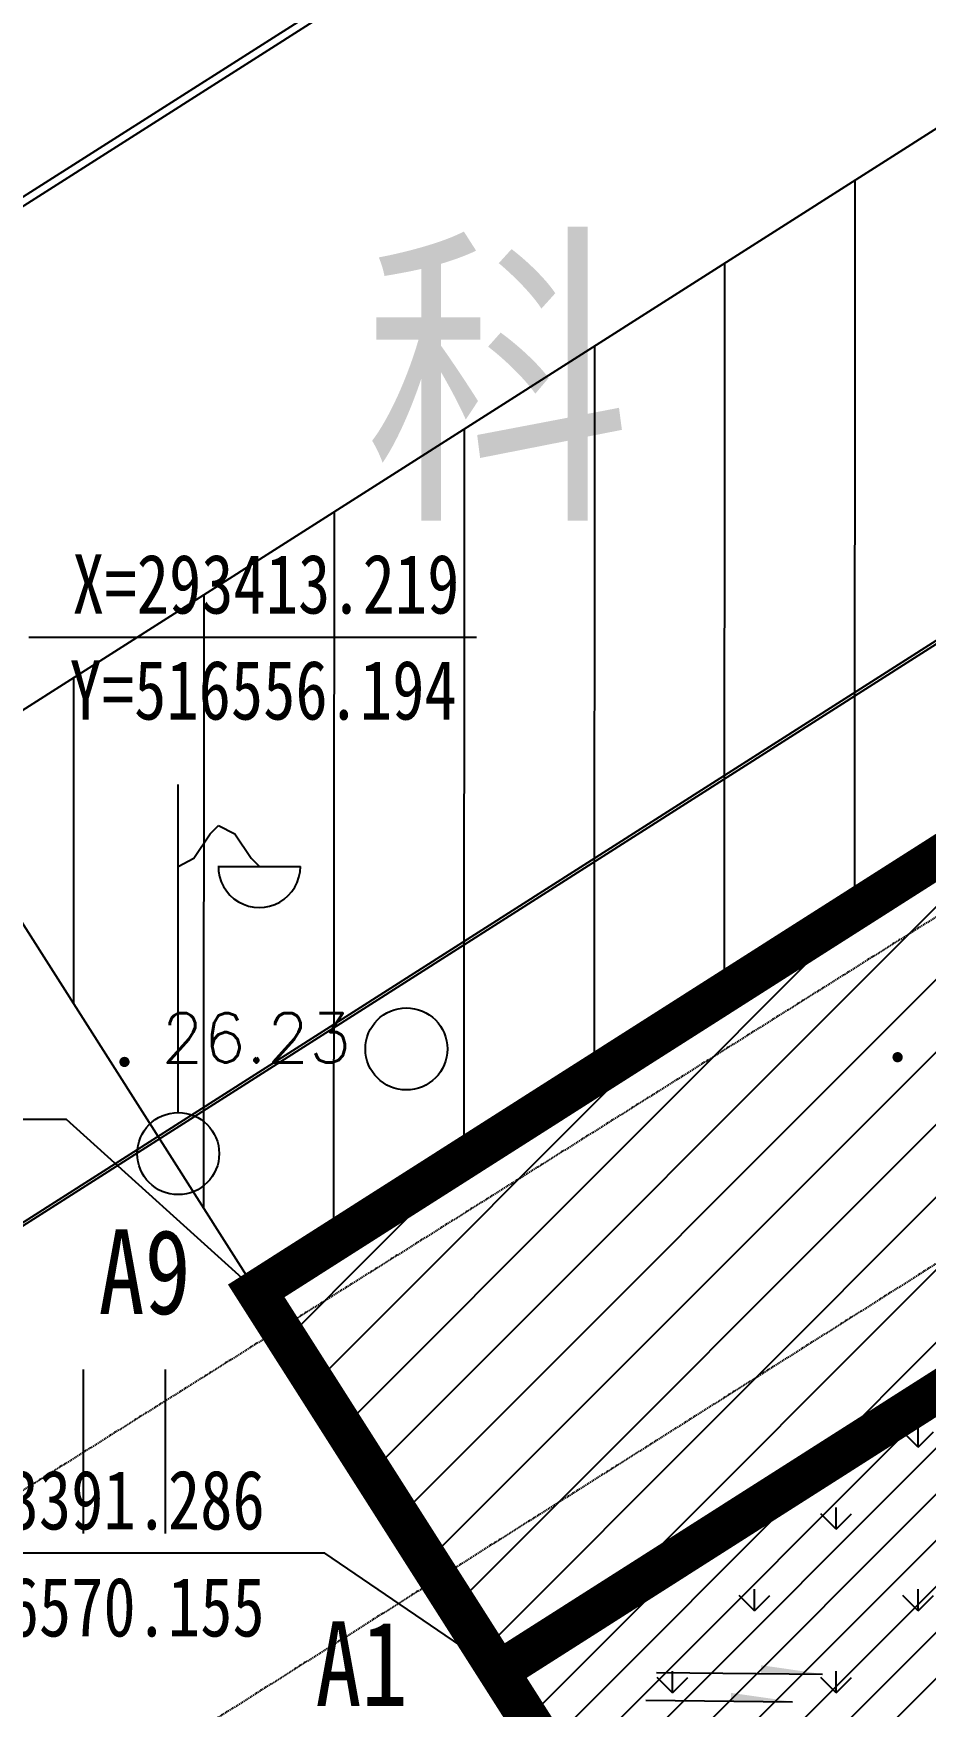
# Model space of a CAD drawing. Extents: x 1977 to 1034874806, y 3985 to 587211952.
# Drawn here: x 516558814 to 516580569, y 293390431 to 293431220 of the extents above; entities that cross this region are included whole.
import ezdxf
from ezdxf.xclip import XClip

# ---------------------------------------------------------------- set-up
doc = ezdxf.new("R2010")
doc.units = 0
doc.header["$LTSCALE"] = 10
doc.header["$MEASUREMENT"] = 0
doc.header["$XCLIPFRAME"] = 0
doc.linetypes.add('ACAD_ISO04W100', pattern=[30, 24, -3, 0, -3])
doc.linetypes.add('X-地形图$0$444', pattern=[0.30000000000000004, 0.2, -0.1])
for name, color, linetype in [('DIM_SYMB', 3, 'Continuous'), ('M-用地 代征绿地', 126, 'Continuous'), ('M-用地 代征道路', 216, 'Continuous'), ('M-用地 地形图', 8, 'Continuous'), ('M-用地 红线', 20, 'ACAD_ISO04W100'), ('M-用地 红线坐标', 140, 'Continuous'), ('M-绿化 填充 实土109', 126, 'Continuous'), ('M-绿化 首层轮廓', 197, 'Continuous'), ('SPACE_HATCH', 8, 'Continuous'), ('X-地形图$0$GCD', 1, 'Continuous'), ('X-地形图$0$JTSS', 3, 'Continuous'), ('X-地形图$0$电力', 7, 'Continuous')]:
    doc.layers.add(name, color=color, linetype=linetype)
doc.styles.add('-黑体', font='simhei.ttf', dxfattribs={"width": 0.8})
doc.styles.add('X-地形图$0$HZ', font='simplex.shx', dxfattribs={"bigfont": 'hztxt.shx'})
doc.styles.add('黑', font='simhei.ttf', dxfattribs={"width": 0.8})

# ---------------------------------------------------------------- blocks, each defined once
blk = doc.blocks.new('X-地形图$0$BC026')
for p, q in [((0, 0.5), (0, 4.499999999999972)), ((0.1900000000023283, 3.600000000005821), (0.389999999984866, 3.899999999994179)), ((0.389999999984866, 3.899999999994179), (0.4899999999906868, 4)), ((0.4899999999906868, 4), (0.6900000000023283, 3.899999999994179)), ((0.6900000000023283, 3.899999999994179), (0.889999999984866, 3.600000000005821)), ((0, 3.5), (0.1900000000023283, 3.600000000005821)), ((0.4899999999906868, 3.5), (1.489999999990687, 3.5)), ((0.889999999984866, 3.600000000005821), (0.9899999999906868, 3.5))]:
    blk.add_line(p, q)
blk.add_circle((0, 0), 0.5)
blk.add_arc((0.9899999999906868, 3.5), 0.5, 179, 0)
blk = doc.blocks.new('X-地形图$0$BC112')
for p, q in [((-0.4915175116158945, -0.9911522878941952), (-0.4915175116158944, 1.008847712105805)), ((0.5084824883841055, -0.9911522878941952), (0.5084824883841057, 1.008847712105805))]:
    blk.add_line(p, q)
blk = doc.blocks.new('X-地形图$0$BC200')
at = {"linetype": 'Continuous', "const_width": 0.25, "flags": 128}
blk.add_lwpolyline([(-0.125, 0, 1), (0.125, 0, 1)], format="xyb", close=True, dxfattribs=at)
blk = doc.blocks.new('X-地形图$0$A$C7BFD1BD2')
at = {"layer": 'X-地形图$0$GCD', "linetype": 'Continuous', "xscale": 0.4999999999999998, "yscale": 0.4999999999999998, "zscale": 0.4999999999999998, "rotation": 32.7878370276766}
for p in [(-738.9661416553427, -343.8537366550881), (-720.1124532998074, -343.7379566230229)]:
    blk.add_blockref('X-地形图$0$BC200', p, dxfattribs=at)
at = {"layer": 'X-地形图$0$GCD', "linetype": 'Continuous', "style": 'X-地形图$0$HZ'}
blk.add_text('26.23', height=1.2, dxfattribs=at).set_placement((-738.064865590306, -343.8679301259108))
blk = doc.blocks.new('dixingtu')
at = {"linetype": 'Continuous', "flags": 128}
for points in [[(516477350, 293350659.9999999), (516509017.2677822, 293370607.7003394), (516554766.3621155, 293399740.5104846), (516593674.5640129, 293424517.0721954), (516678045.6086006, 293478244.1603388), (516727579.904788, 293509787.369391), (516741990.7534523, 293518964.1306861), (516743641.0000001, 293520015.0000001), (516745467.4899663, 293520686.1968683), (516747307.2158424, 293521182.7947814), (516749380.9230906, 293521541.9296396), (516751784.9999999, 293521705.0000001), (516784668.0000001, 293542838.9999999), (516785298.1333502, 293544128.0076659), (516786034.6401555, 293545329.5288144), (516787337.4379943, 293546982.1601357), (516788634.3761, 293548245.0860239), (516791252.561213, 293549987.0634681), (516799819.4256775, 293554708.1119512), (516811396.8539117, 293560507.6106482), (516827341.3852009, 293567143.8703304)], [(516400000, 293328192.2686403), (516426652.9999999, 293343926), (516429182.420148, 293345664.9205484), (516430528.9343211, 293347107.1042584), (516431721.473819, 293348963.2661852), (516432506.0000001, 293350892), (516458061, 293366571.9999999), (516466282, 293368277.9999999), (516730312.7848573, 293536336.8509761)]]:
    blk.add_lwpolyline(points, dxfattribs=at)
for points in [[(516746042, 293503250), (516737758.9999999, 293505089), (516712451, 293488979), (516692895, 293482457), (516564247.9999999, 293400565), (516570155, 293391286)], [(516833602, 293391772), (516765370, 293498958), (516746042, 293503250), (516570155, 293391286), (516645905, 293272290)]]:
    blk.add_lwpolyline(points, close=True)
at = {"linetype": 'Continuous'}
blk.add_circle((516567908.2703215, 293406462.8374623), 1000, dxfattribs=at)
at = {"layer": 'X-地形图$0$JTSS', "linetype": 'Continuous', "flags": 128}
for points in [[(516637429.3086547, 293477384.0760447), (516527682.2611135, 293407606.4175341)], [(516583216.4440803, 293417937.2168961), (516477182.0276095, 293350386.323255)]]:
    blk.add_lwpolyline(points, dxfattribs=at)
at = {"layer": 'X-地形图$0$电力', "color": 1, "linetype": 'X-地形图$0$444', "ltscale": 15, "flags": 128}
for points in [[(517096040.4487052, 293622380.9259674), (517010927.5756931, 293583581.5241916), (516920513.3284032, 293582035.1778046), (516807062.1717331, 293552555.9432192), (516649774.270679, 293452964.209474), (516521231.8313367, 293372274.5795141)], [(517099757.972297, 293615401.366243), (517012674.3437461, 293575859.0646824), (516921641.1811662, 293574262.3667682), (516810373.721694, 293545381.210527), (516653221.6376883, 293446968.9922549), (516524795.2996068, 293365825.6311566)]]:
    blk.add_lwpolyline(points, dxfattribs=at)
at = {"linetype": 'Continuous'}
for name, p, xscale, yscale, zscale in [('X-地形图$0$A$C7BFD1BD2', (517300000, 293750000), 1000, 1000, 1000), ('X-地形图$0$BC026', (516562344.0000001, 293403911.0000001), 2000, 2000, 2000), ('X-地形图$0$BC112', (516561015.2538183, 293396629.6672131), 2000, 2000, 2000)]:
    blk.add_blockref(name, p, dxfattribs=dict(at, xscale=xscale, yscale=yscale, zscale=zscale))
at = {"linetype": 'Continuous', "style": 'X-地形图$0$HZ'}
blk.add_text('科', height=6500, dxfattribs=at).set_placement((516566892.1087182, 293419325.4709818))

msp = doc.modelspace()

# ---------------------------------------------------------------- hatches: boundary and pattern name
at = {"layer": 'DIM_SYMB'}
for points in [[(516578057.0897926, 293391222.8566111), (516576557.1673043, 293391238.1055199), (516576559.2004922, 293391438.095185)], [(516577326.2482357, 293390548.6951006), (516575826.3257474, 293390563.9440094), (516575828.3589353, 293390763.9336745)]]:
    msp.add_hatch(color=256, dxfattribs=at).paths.add_polyline_path(points)
at = {"layer": 'M-用地 代征绿地'}
h = msp.add_hatch(dxfattribs=at)
h.set_pattern_fill('普通砖', color=256, scale=500)
h.set_pattern_definition([(45, (5.364418029785156e-07, 897.5567491059301), (-883.8838300365748, 883.883830036575), [])])
edge = h.paths.add_edge_path()
edge.add_arc((516674838.2588053, 293463858.4275588), 9000.000000046586, 358.7041684678027, 392.4466951964138)
edge.add_line((516682433.2773948, 293468687.0601422), (516680064.9740942, 293472412.7369305))
edge.add_arc((516674923.0617489, 293469241.9651816), 6040.948274144181, 31.66015210198248, 46.82874837842731)
edge.add_line((516679056.1653323, 293473647.7013085), (516564248.0000005, 293400564.9999991))
edge.add_line((516564248.0000005, 293400564.9999991), (516570155.0000005, 293391285.9999991))
edge.add_line((516570155.0000005, 293391285.9999991), (516683835.9571207, 293463654.89617))
at = {"layer": 'M-用地 代征道路', "linetype": 'Continuous'}
h = msp.add_hatch(dxfattribs=at)
h.set_pattern_fill('ANSI31', color=256, scale=2000, angle=45)
h.set_pattern_definition([(90, (5.364418029785156e-07, -8.940696716308594e-07), (-3175, 6.821210263296962e-13), [])])
h.paths.add_polyline_path([(516760762.0000005, 293543440.9999991), (516556194.0000005, 293413218.9999991), (516564248.0000005, 293400564.9999991), (516692895.0000005, 293482456.9999991), (516712451.0000005, 293488978.9999991), (516737759.0000005, 293505088.9999991), (516746042.0000005, 293503249.9999991), (516765370.0000005, 293498957.9999991), (516833602.0000005, 293391771.9999991), (516850473.0000005, 293402511.9999991)])
at = {"layer": 'M-绿化 填充 实土109'}
h = msp.add_hatch(dxfattribs=at)
h.set_pattern_fill('GRASS', color=256, scale=1000)
h.set_pattern_definition([(90, (517055335.4446925, 293344865.7831467), (-1995.59095, 1995.59095), [529.16132, -3462.0203]), (45, (517055335.4446925, 293344865.7831467), (-1995.592310163021, 1995.592310163021), [529.16132, -2293.0323]), (135, (517055335.4446925, 293344865.7831467), (-1995.592310163021, -1995.592310163021), [529.16132, -2293.0323])])
h.paths.add_polyline_path([(516633779.2373632, 293425520.5157691, -0.1461276572978251), (516629658.0843403, 293420761.7803442), (516599532.0141963, 293401584.4942587, 0.2390501893800073), (516591697.2521083, 293388353.4799591), (516585561.0649102, 293388353.4799591), (516585561.0649102, 293374453.4801893), (516587061.0649102, 293374453.4801893), (516587061.0649102, 293373853.4801893), (516591660.981402, 293373853.4801893), (516591660.981402, 293362453.7578464, 0.1426759370933009), (516594320.0930377, 293353324.742515), (516570154.9999995, 293391285.9999997), (516682790.9449584, 293462989.6451162, -0.2274362349492388), (516679138.1643974, 293457112.2573946), (516663093.1023854, 293446898.4871324), (516658161.0647548, 293446898.4871324), (516658161.0647548, 293443758.9099562), (516639024.3412582, 293431577.0881583, 0.1461276583296468)])
at = {"layer": 'SPACE_HATCH'}
h = msp.add_hatch(dxfattribs=at)
h.set_pattern_fill('ANSI31', color=256, scale=500, style=0)
h.set_pattern_definition([(45, (0, 0), (-561.2660075668219, 561.266007566822), [])])
h.paths.add_polyline_path([(516629658.0843403, 293420761.7803442, 0.1461276572978447), (516633779.2373632, 293425520.5157691, -0.1461276517003925), (516639024.3409516, 293431577.0879632), (516658161.0647548, 293443758.9099562), (516658161.0647548, 293446898.4871324), (516663093.1034821, 293446898.4871324), (516679138.1643974, 293457112.2573946, 0.2274362349483184), (516682790.9449584, 293462989.6451162), (516570154.9999995, 293391285.9999997), (516594320.0930377, 293353324.742515, -0.1426759370958129), (516591660.981402, 293362453.7578465), (516591660.981402, 293373853.4801893), (516587061.0649102, 293373853.4801893), (516587061.0649102, 293374453.4801893), (516585561.0649102, 293374453.4801893), (516585561.0649102, 293388353.4799591), (516591697.2521083, 293388353.4799591, -0.2390501893796007), (516599532.0141963, 293401584.4942587)])

# ---------------------------------------------------------------- linework, layer by layer
at = {"layer": 'DIM_SYMB'}
for points in [[(516574009.1086669, 293391264.0102678), (516578057.0897926, 293391222.8566111)], [(516573747.0056728, 293390585.0833433), (516577326.2482357, 293390548.6951006)]]:
    msp.add_lwpolyline(points, dxfattribs=at)
at = {"layer": 'M-用地 代征道路', "linetype": 'Continuous'}
msp.add_lwpolyline([(516833602.0000005, 293391771.9999991), (516850473.0000005, 293402511.9999991), (516760762.0000005, 293543440.9999991), (516556194.0000005, 293413218.9999991), (516564248.0000005, 293400564.9999991), (516692895.0000005, 293482456.9999991), (516712451.0000005, 293488978.9999991), (516737759.0000005, 293505088.9999991), (516765370.0000005, 293498957.9999991), (516833602.0000005, 293391771.9999991)], close=True, dxfattribs=at)
at = {"layer": 'M-用地 红线', "ltscale": 0.05, "const_width": 1000}
for points in [[(516746042.0000005, 293503249.9999991), (516737759.0000005, 293505088.9999991), (516712451.0000005, 293488978.9999991), (516692895.0000005, 293482456.9999991), (516564248.0000005, 293400564.9999991), (516570155.0000005, 293391285.9999991), (516746042.0000005, 293503249.9999991)], [(516833602.0000005, 293391771.9999991), (516765370.0000005, 293498957.9999991), (516746042.0000005, 293503249.9999991), (516570155.0000005, 293391285.9999991), (516645905.0000005, 293272289.9999991), (516833602.0000005, 293391771.9999991)], [(516833602.0000005, 293391771.9999991), (516765370.0000005, 293498957.9999991), (516746042.0000005, 293503249.9999991), (516570155.0000005, 293391285.9999991), (516645905.0000005, 293272289.9999991), (516833602.0000005, 293391771.9999991)]]:
    msp.add_lwpolyline(points, close=True, dxfattribs=at)
at = {"layer": 'M-用地 红线坐标'}
for p, q in [((516558702.442679, 293416499.9999991), (516569616.9490081, 293416499.9999991)), ((516559622.5238599, 293404739.3125847), (516548765.1989654, 293404739.3125847)), ((516564248.0000005, 293400564.9999991), (516559622.5238599, 293404739.3125847)), ((516565919.8458919, 293394170.3103588), (516555012.4872421, 293394170.3103588)), ((516570155.0000005, 293391285.9999991), (516565919.8458919, 293394170.3103588))]:
    msp.add_line(p, q, dxfattribs=at)
at = {"layer": 'M-绿化 首层轮廓'}
msp.add_lwpolyline([(516629658.0843403, 293420761.7803442, 0.1461276572978839), (516633779.2373632, 293425520.5157691, -0.1461276517006658), (516639024.3409516, 293431577.0879632), (516658161.0647548, 293443758.9099562), (516658161.0647548, 293446898.4871324), (516663093.1023854, 293446898.4871324), (516679138.1643974, 293457112.2573946, 0.2274362349489184), (516682790.9449584, 293462989.6451162), (516570154.9999995, 293391285.9999997), (516594320.0930377, 293353324.742515, -0.1426759370955387), (516591660.981402, 293362453.7578465), (516591660.981402, 293373853.4801893), (516587061.0649102, 293373853.4801893), (516587061.0649102, 293374453.4801893), (516585561.0649102, 293374453.4801893), (516585561.0649102, 293388353.4799591), (516591697.2521083, 293388353.4799591, -0.2390501893796931), (516599532.0141963, 293401584.4942587), (516629658.0843403, 293420761.7803442, 0.1461276572978839)], format="xyb", close=True, dxfattribs=at)

# ---------------------------------------------------------------- block references
at = {"layer": 'M-用地 地形图'}
ref = msp.add_blockref('dixingtu', (0.0675773024559021, -0.1061585545539856), dxfattribs=at)
XClip(ref).set_block_clipping_path([(516546032.40728575, 293199999.99999994), (517191244.7300934, 293692600.72069645)])

# ---------------------------------------------------------------- texts
at = {"layer": 'M-用地 红线坐标', "color": 140, "style": '-黑体', "width": 0.8}
for s, p in [('X=293413.219', (516559759.64943, 293417077.4999991)), ('Y=516556.194', (516559694.6705271, 293414492.9641342)), ('X=293391.286', (516555012.4872421, 293394747.8103588)), ('Y=516570.155', (516555012.4872421, 293392138.9074052))]:
    msp.add_text(s, height=1445.780590717299, dxfattribs=at).set_placement(p)
at = {"layer": 'M-用地 红线坐标', "style": '黑', "width": 0.8}
for s, p in [('A9', (516560400.0000005, 293399999.9999991)), ('A1', (516565689.9494925, 293390446.6905224))]:
    msp.add_text(s, height=2065.400843881857, dxfattribs=at).set_placement(p)

doc.saveas('drawing.dxf')
